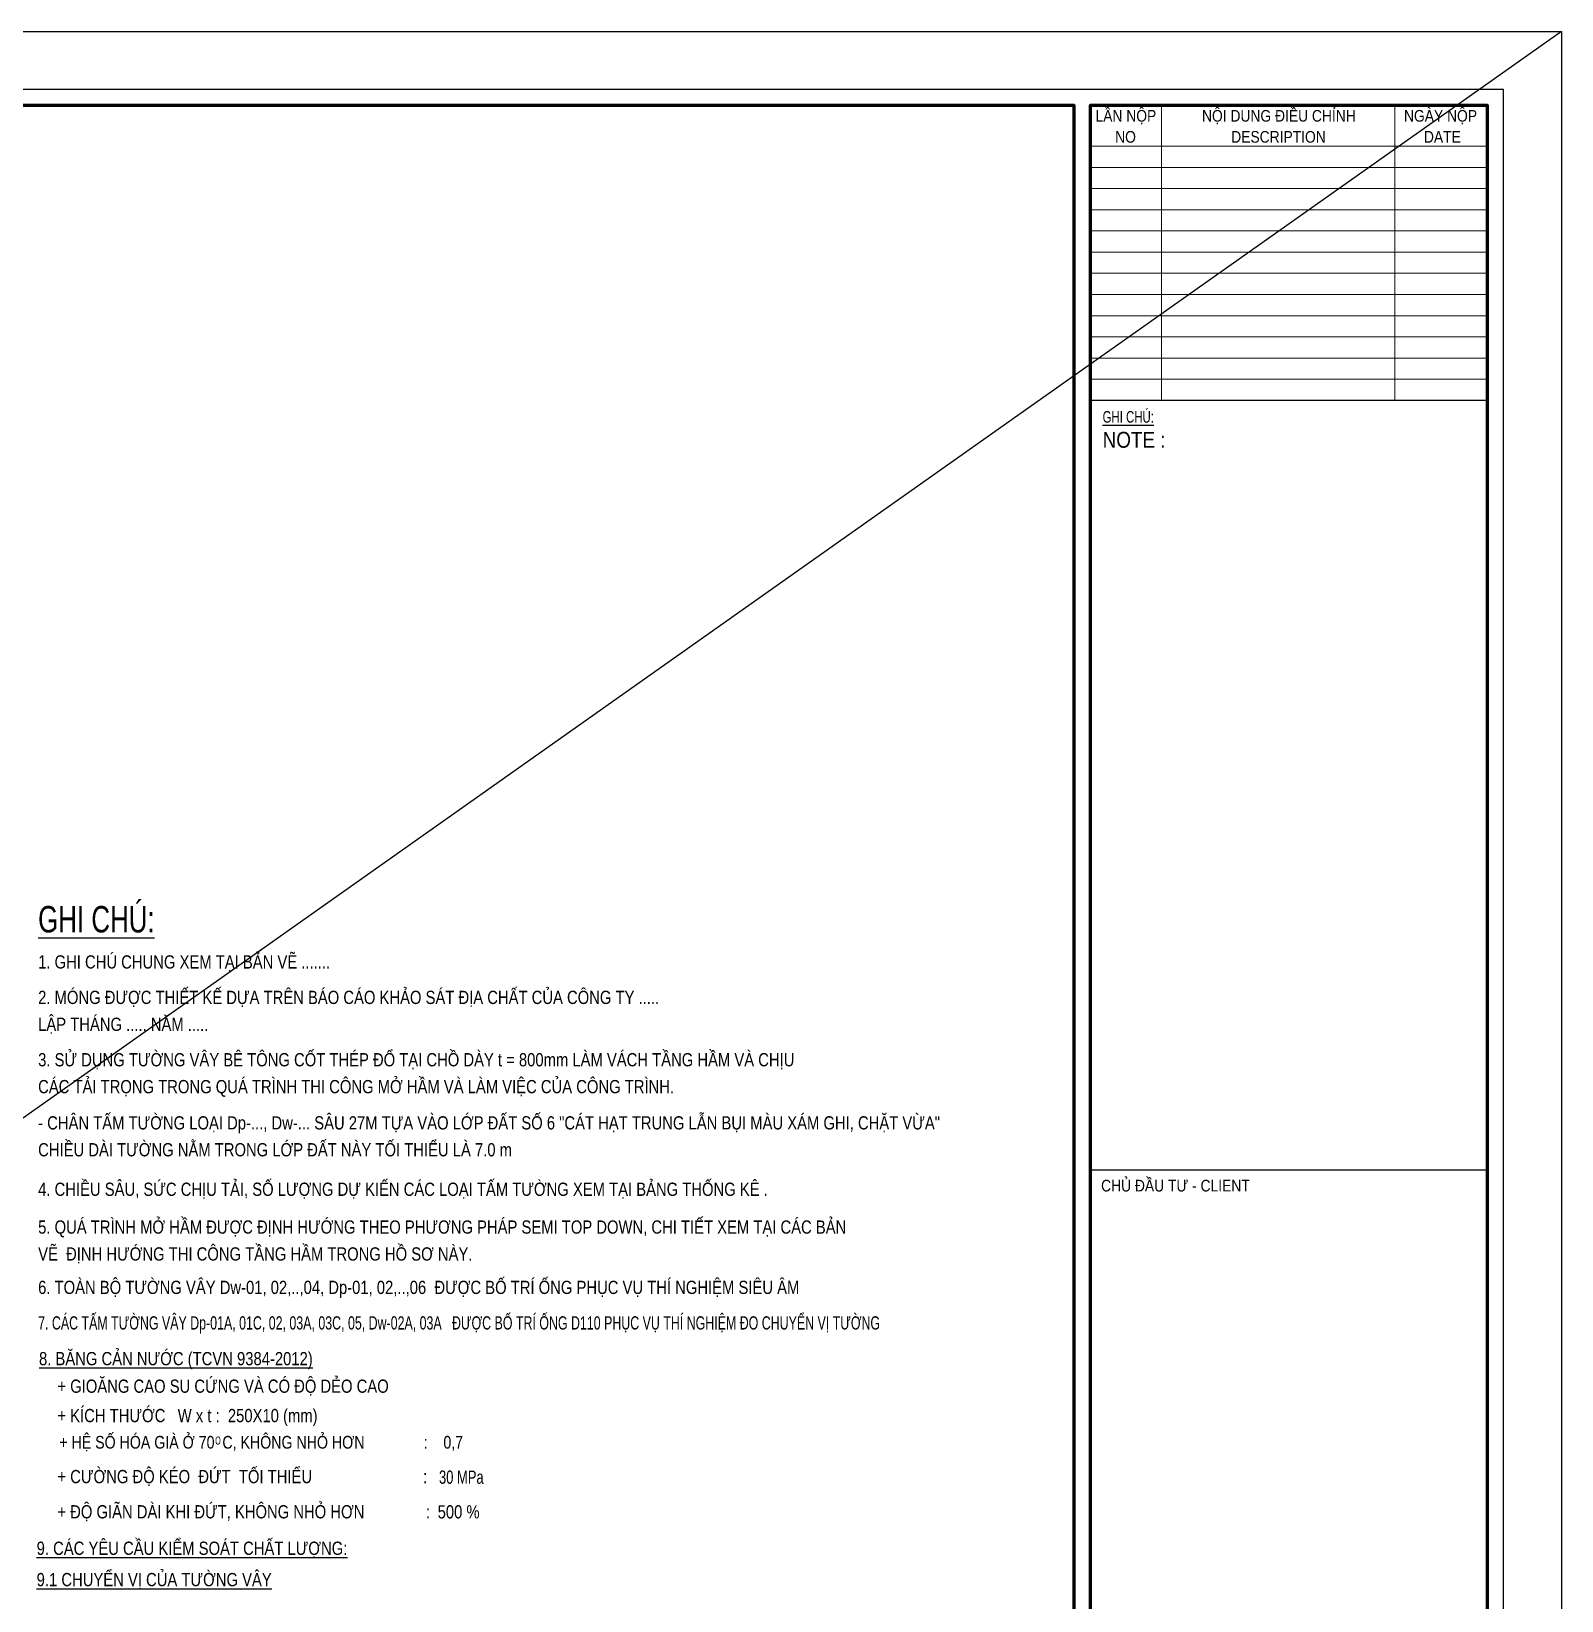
# Model space of a CAD drawing. Extents: x -492186 to -87117, y -344848 to 147457.
# Drawn here: x -381757 to -323986, y 88210 to 147457 of the extents above; entities that cross this region are included whole.
import ezdxf
from ezdxf.enums import TextEntityAlignment as Align

# ---------------------------------------------------------------- set-up
doc = ezdxf.new("R2010")
doc.units = 0
doc.header["$LTSCALE"] = 250
doc.header["$MEASUREMENT"] = 0
doc.layers.get('Defpoints').update_dxf_attribs({"linetype": 'CONTINUOUS'})
for name, color, linetype in [('CDC -TEXT KHUNG', 7, 'CONTINUOUS'), ('CDC-KHUNGTEN', 7, 'CONTINUOUS'), ('CDC.06.TEXT', 2, 'CONTINUOUS')]:
    doc.layers.add(name, color=color, linetype=linetype)
doc.layers.add('KCS_Plotter', color=11, linetype='CONTINUOUS', plot=False)
doc.styles.add('arial', font='arial.ttf', dxfattribs={"width": 0.7})
doc.styles.add('Arial_4', font='arial.ttf', dxfattribs={"width": 0.75, "height": 3})
doc.styles.add('KT CDC', font='arial.ttf', dxfattribs={"width": 0.85, "height": 200})
doc.styles.add('ROMANS', font='arial.ttf', dxfattribs={"width": 0.55})
doc.styles.get("Standard").update_dxf_attribs({"font": 'arial.ttf', "width": 0.7})

# ---------------------------------------------------------------- blocks, each defined once
blk = doc.blocks.new('CDTA1')
at = {"layer": 'CDC-KHUNGTEN', "color": 6, "lineweight": 25}
blk.add_line((0, 90), (-75, 90), dxfattribs=at)
at = {"layer": 'CDC-KHUNGTEN', "color": 6, "style": 'KT CDC', "width": 0.85}
blk.add_text('CHỦ ĐẦU TƯ - CLIENT', height=2.2, dxfattribs=at).set_placement((-72.93, 86))
blk = doc.blocks.new('KHUNG TEN')
at = {"layer": 'CDC-KHUNGTEN', "color": 8, "lineweight": 9}
for p, q in [((76550, 58000), (76550, 52433)), ((80950, 58000), (80950, 52433)), ((82700, 57233), (75200, 57233)), ((82700, 56833), (75200, 56833)), ((82700, 56433), (75200, 56433)), ((82700, 56033), (75200, 56033)), ((82700, 55633), (75200, 55633)), ((82700, 55233), (75200, 55233)), ((82700, 54833), (75200, 54833)), ((82700, 54433), (75200, 54433)), ((82700, 54033), (75200, 54033)), ((82700, 53633), (75200, 53633)), ((82700, 53233), (75200, 53233)), ((82700, 52833), (75200, 52833))]:
    blk.add_line(p, q, dxfattribs=at)
at = {"layer": 'CDC-KHUNGTEN', "color": 6, "lineweight": 25}
blk.add_line((82700, 52433), (75200, 52433), dxfattribs=at)
at = {"layer": 'CDC-KHUNGTEN', "color": 8}
blk.add_lwpolyline([(75096, 1100), (83000, 1100), (83000, 58300), (3000, 58300), (3000, 1100), (75096, 1100)], dxfattribs=at)
at = {"layer": 'CDC-KHUNGTEN', "color": 255, "lineweight": 60}
blk.add_lwpolyline([(74900, 1400), (74900, 58000), (3300, 58000), (3300, 1400), (74900, 1400)], close=True, dxfattribs=at)
blk.add_lwpolyline([(75200, 1400), (82700, 1400), (82700, 58000), (75200, 58000), (75200, 1400)], dxfattribs=at)
at = {"layer": 'Defpoints', "color": 1, "ltscale": 0.2}
blk.add_lwpolyline([(0, 0), (0, 59400), (84100, 59400), (84100, 0), (0, 0)], close=True, dxfattribs=at)
at = {"layer": 'CDC-KHUNGTEN', "xscale": 100, "yscale": 100, "zscale": 100}
blk.add_blockref('CDTA1', (82700, 28900), dxfattribs=at)
at = {"layer": 'CDC -TEXT KHUNG', "color": 7, "style": 'KT CDC', "width": 0.85}
for s, p in [('NO', (75672, 57299)), ('DESCRIPTION', (77863, 57299)), ('DATE', (81501, 57299))]:
    blk.add_text(s, height=220, dxfattribs=at).set_placement(p)
at = {"layer": 'CDC -TEXT KHUNG', "char_height": 220, "attachment_point": 2, "line_spacing_factor": 0.941778, "style": 'KT CDC'}
for s, insert, width in [('LẦN NỘP', (75875, 57916), 1464.22), ('NỘI DUNG ĐIỀU CHỈNH', (78763, 57916), 3699.71), ('NGÀY NỘP', (81814, 57916), 1755.59)]:
    blk.add_mtext(s, dxfattribs=dict(at, insert=insert, width=width))
at = {"layer": 'CDC-KHUNGTEN', "color": 7, "style": 'Arial_4', "width": 0.85}
blk.add_text('NOTE :', height=300, dxfattribs=at).set_placement((75436, 51540))
at = {"layer": 'CDC-KHUNGTEN', "color": 6, "insert": (75436, 52233), "char_height": 220, "width": 1881.96, "attachment_point": 1, "style": 'arial'}
blk.add_mtext('{\\LGHI CHÚ:}', dxfattribs=at)

msp = doc.modelspace()

# ---------------------------------------------------------------- linework, layer by layer
at = {"layer": 'KCS_Plotter'}
msp.add_line((-323986, 147456.9), (-492186, 28656.9), dxfattribs=at)

# ---------------------------------------------------------------- block references
at = {"layer": 'CDC.06.TEXT', "xscale": 2, "yscale": 2, "zscale": 2}
msp.add_blockref('KHUNG TEN', (-492186, 28656.9), dxfattribs=at)

# ---------------------------------------------------------------- texts
at = {"layer": 'CDC.06.TEXT', "style": 'arial'}
for s, width, p in [('1. GHI CHÚ CHUNG XEM TẠI BẢN VẼ .......', 0.8, (-381502.6, 112323.5)), ('2. MÓNG ĐƯỢC THIẾT KẾ DỰA TRÊN BÁO CÁO KHẢO SÁT ĐỊA CHẤT CỦA CÔNG TY .....', 0.8, (-381502.6, 110984.9)), ('LẬP THÁNG ..... NĂM .....', 0.8, (-381502.6, 109969.6)), ('3. SỬ DỤNG TƯỜNG VÂY BÊ TÔNG CỐT THÉP ĐỔ TẠI CHỒ DÀY t = 800mm LÀM VÁCH TẦNG HẦM VÀ CHỊU ', 0.8, (-381502.6, 108631)), ('CÁC TẢI TRỌNG TRONG QUÁ TRÌNH THI CÔNG MỞ HẦM VÀ LÀM VIỆC CỦA CÔNG TRÌNH.', 0.8, (-381502.6, 107615.8)), ('- CHÂN TẤM TƯỜNG LOẠI Dp-..., Dw-... SÂU 27M TỰA VÀO LỚP ĐẤT SỐ 6 "CÁT HẠT TRUNG LẪN BỤI MÀU XÁM GHI, CHẶT VỪA"', 0.8, (-381502.6, 106247.8)), ('CHIỀU DÀI TƯỜNG NẰM TRONG LỚP ĐẤT NÀY TỐI THIỂU LÀ 7.0 m', 0.8, (-381502.6, 105232.5)), ('4. CHIỀU SÂU, SỨC CHỊU TẢI, SỐ LƯỢNG DỰ KIẾN CÁC LOẠI TẤM TƯỜNG XEM TẠI BẢNG THỐNG KÊ .', 0.8, (-381502.6, 103741)), ('5. QUÁ TRÌNH MỞ HẦM ĐƯỢC ĐỊNH HƯỚNG THEO PHƯƠNG PHÁP SEMI TOP DOWN, CHI TIẾT XEM TẠI CÁC BẢN ', 0.8, (-381502.6, 102313.9)), ('VẼ  ĐỊNH HƯỚNG THI CÔNG TẦNG HẦM TRONG HỒ SƠ NÀY.', 0.8, (-381502.6, 101298.7)), ('6. TOÀN BỘ TƯỜNG VÂY Dw-01, 02,..,04, Dp-01, 02,..,06  ĐƯỢC BỐ TRÍ ỐNG PHỤC VỤ THÍ NGHIỆM SIÊU ÂM', 0.8, (-381502.6, 100036.5)), ('7. CÁC TẤM TƯỜNG VÂY Dp-01A, 01C, 02, 03A, 03C, 05, Dw-02A, 03A   ĐƯỢC BỐ TRÍ ỐNG D110 PHỤC VỤ THÍ NGHIỆM ĐO CHUYỂN VỊ TƯỜNG', 0.67, (-381502.6, 98695.2))]:
    msp.add_text(s, height=500, dxfattribs=dict(at, width=width)).set_placement(p, align=Align.MIDDLE_LEFT)
at = {"layer": 'CDC.06.TEXT'}
for s, height, style, width, p in [('%%U8. BĂNG CẢN NƯỚC (TCVN 9384-2012)', 500, 'arial', 0.8, (-381469.2, 97095.5)), ('+ GIOĂNG CAO SU CỨNG VÀ CÓ ĐỘ DẺO CAO', 500, 'arial', 0.8, (-380774.1, 96055.8)), ('+ KÍCH THƯỚC   W x t :  250X10 (mm)', 500, 'arial', 0.8, (-380774.1, 94947.2)), ('O', 300, 'ROMANS', 0.55, (-374819.1, 94103.8)), ('+ CƯỜNG ĐỘ KÉO  ĐỨT  TỐI THIỂU                           :', 500, 'arial', 0.8, (-380774.1, 92643.4)), ('+ ĐỘ GIÃN DÀI KHI ĐỨT, KHÔNG NHỎ HƠN               :', 500, 'arial', 0.8, (-380774.1, 91313.6)), ('500 %%%', 500, 'arial', 0.8, (-366420.2, 91312.2)), ('%%U9. CÁC YÊU CẦU KIỂM SOÁT CHẤT LƯỢNG:', 500, 'arial', 0.8, (-381558.3, 89936.8)), ('%%U9.1 CHUYỂN VỊ CỦA TƯỜNG VÂY', 500, 'arial', 0.8, (-381558.3, 88753.6))]:
    msp.add_text(s, height=height, dxfattribs=dict(at, style=style, width=width)).set_placement(p)
at = {"layer": 'CDC.06.TEXT', "color": 4, "insert": (-379304, 113422.1), "char_height": 1000, "width": 7969.616, "attachment_point": 8, "line_spacing_factor": 0.938532}
msp.add_mtext('{\\fArial|b0|i0|c0|p34;\\W0.7;\\LGHI CHÚ:}', dxfattribs=at)
at = {"layer": 'CDC.06.TEXT', "char_height": 500, "width": 36534.776, "attachment_point": 1, "style": 'arial'}
for s, insert in [('\\pi-1500,l1500,t1500;{\\H0.9583x;\\W0.8;+ HỆ SỐ HÓA GIÀ Ở 70  C, KHÔNG NHỎ HƠN               :    0,7}', (-380703.8, 94427.7)), (' 30 MPa', (-366504.6, 93121.1))]:
    msp.add_mtext(s, dxfattribs=dict(at, insert=insert))

doc.saveas('drawing.dxf')
